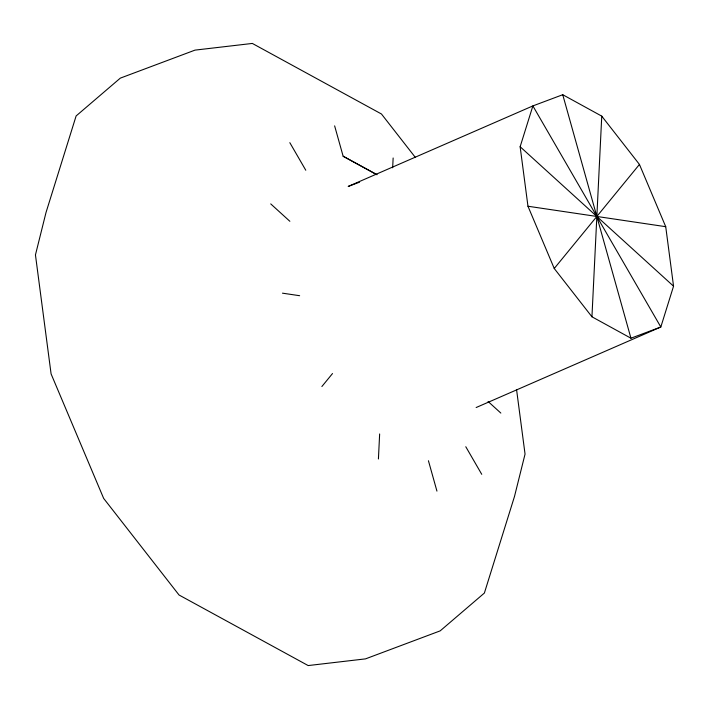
<?xml version="1.0" encoding="UTF-8"?>
<svg xmlns="http://www.w3.org/2000/svg" width="709" height="709" viewBox="0 0 709 709"><rect width="100%" height="100%" fill="white"/><g stroke="black" fill="none" stroke-linecap="round" stroke-linejoin="round"><path stroke-width="1.06" d="M378.42 458.98L379.643 433.952M392.662 167.785L393.141 157.992M601.755 116.134L639.447 164.435L665.724 226.685L673.55 286.188L660.823 327.009L630.948 338.211L591.944 316.79L601.755 116.134L562.742 94.714L532.876 105.916L348.19 186.44L359.525 182.186M591.944 316.79L554.243 268.489L527.966 206.239L520.14 146.736L532.876 105.916L660.823 327.009L476.138 407.533M321.877 386.529L332.512 373.546M554.243 268.489L639.447 164.435M527.966 206.239L665.724 226.685M282.466 293.163L299.641 295.706M334.63 125.865L343.138 156.237L377.091 174.706M343.138 156.237L376.612 174.618M520.14 146.736L673.55 286.188M270.732 203.9L289.866 221.297M488.084 401.48L500.838 413.072M415.421 157.513L381.46 113.998L252.333 43.435L194.993 50.126L120.317 78.132L76.12 115.948L46.005 212.54L35.45 254.903L51.092 373.909L103.656 498.4L179.04 595.002L308.167 665.565L365.507 658.874L440.183 630.868L484.38 593.052L514.495 496.46L525.05 454.097L516.577 389.684M289.821 142.669L305.783 170.24M465.786 446.732L481.739 474.312M562.742 94.714L630.948 338.211M428.431 460.744L436.939 491.115"/></g></svg>
